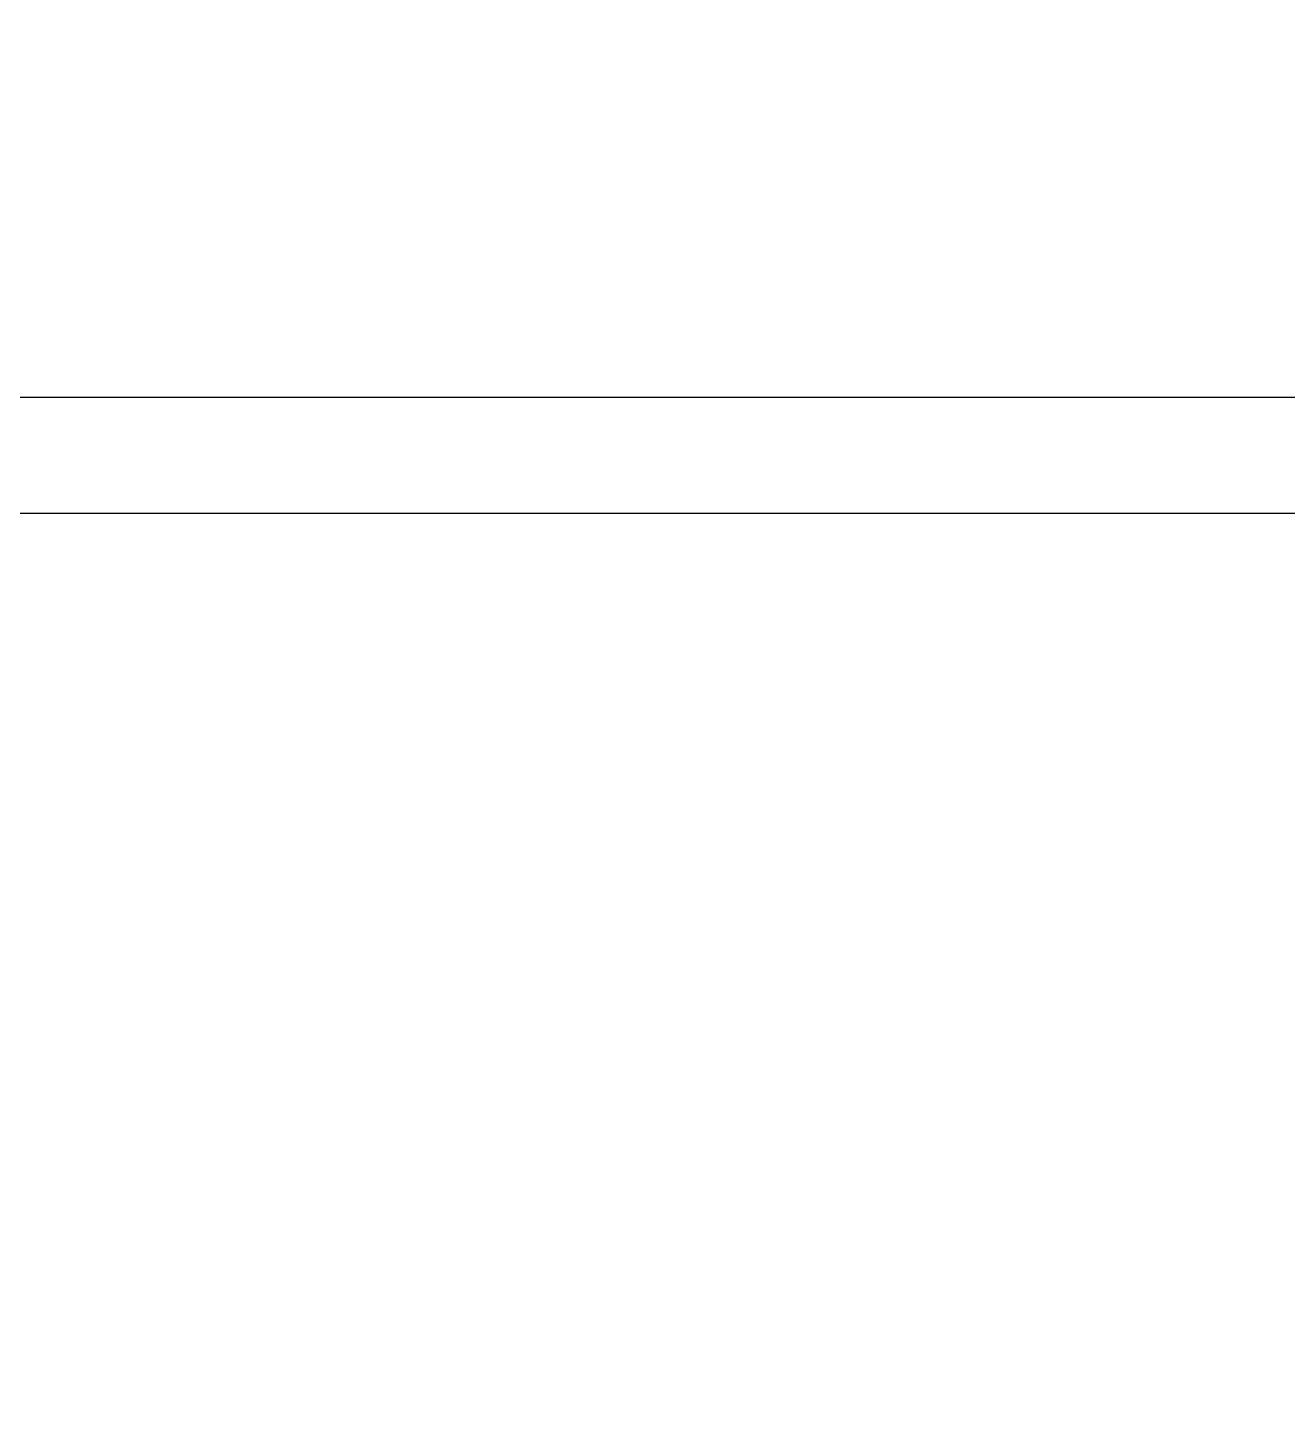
# Model space of a CAD drawing. Header units: metres. Extents: x 530959 to 531458, y 2674234 to 2674577.
# Drawn here: x 531161.13 to 531162.487, y 2674398.551 to 2674400.05 of the extents above; entities that cross this region are included whole.
import ezdxf

# ---------------------------------------------------------------- set-up
doc = ezdxf.new("R2010")
doc.units = ezdxf.units.M
doc.layers.add('300mm Hume Pipe', color=74, linetype='Continuous')
doc.layers.add('IDT', color=7, linetype='Continuous')

# ---------------------------------------------------------------- blocks, each defined once
blk = doc.blocks.new('IDT')
at = {"layer": 'IDT', "color": 0}
for p, q in [((19.4275, 7.1354), (12.7275, 7.1354)), ((19.5525, 7.0104), (12.6025, 7.0104))]:
    blk.add_line(p, q, dxfattribs=at)

msp = doc.modelspace()

# ---------------------------------------------------------------- hatches: boundary and pattern name
at = {"layer": '300mm Hume Pipe'}
h = msp.add_hatch(dxfattribs=at)
h.set_pattern_fill('ANSI37', color=74, angle=-90)
h.set_pattern_definition([(315, (-2142903.4492, 3207223.71311), (0.0883883476483, 0.0883883476483), []), (45, (-2142903.4492, 3207223.71311), (-0.0883883476483, 0.0883883476483), [])])
edge = h.paths.add_edge_path()
edge.add_line((531263.8278, 2674405.5101), (531145.1759, 2674405.5101))
edge.add_arc((531145.1759, 2674404.6101), 0.9, 90, 180)
edge.add_line((531144.2759, 2674404.6101), (531144.2759, 2674398.2249))
edge.add_line((531144.2759, 2674398.2249), (531144.5759, 2674398.2249))
edge.add_line((531144.5759, 2674398.2249), (531144.5759, 2674404.3101))
edge.add_arc((531145.4759, 2674404.3101), 0.9, 90, 180, ccw=False)
edge.add_line((531145.4759, 2674405.2101), (531263.8278, 2674405.2101))
edge.add_line((531263.8278, 2674405.2101), (531263.8278, 2674405.5101))
edge = h.paths.add_edge_path(flags=17)
edge.add_line((531263.8278, 2674405.09), (531145.56, 2674405.09))
edge.add_arc((531145.56, 2674404.19), 0.9, 90, 180)
edge.add_line((531144.66, 2674404.19), (531144.66, 2674398.2249))
edge.add_line((531144.66, 2674398.2249), (531144.96, 2674398.2249))
edge.add_line((531144.96, 2674398.2249), (531144.96, 2674403.89))
edge.add_arc((531145.86, 2674403.89), 0.9, 90, 180, ccw=False)
edge.add_line((531145.86, 2674404.79), (531263.8278, 2674404.79))
edge.add_line((531263.8278, 2674404.79), (531263.8278, 2674405.09))

# ---------------------------------------------------------------- block references
at = {"layer": 'IDT', "color": 8, "rotation": 180}
msp.add_blockref('IDT', (531176.1473, 2674406.663), dxfattribs=at)

doc.saveas('drawing.dxf')
